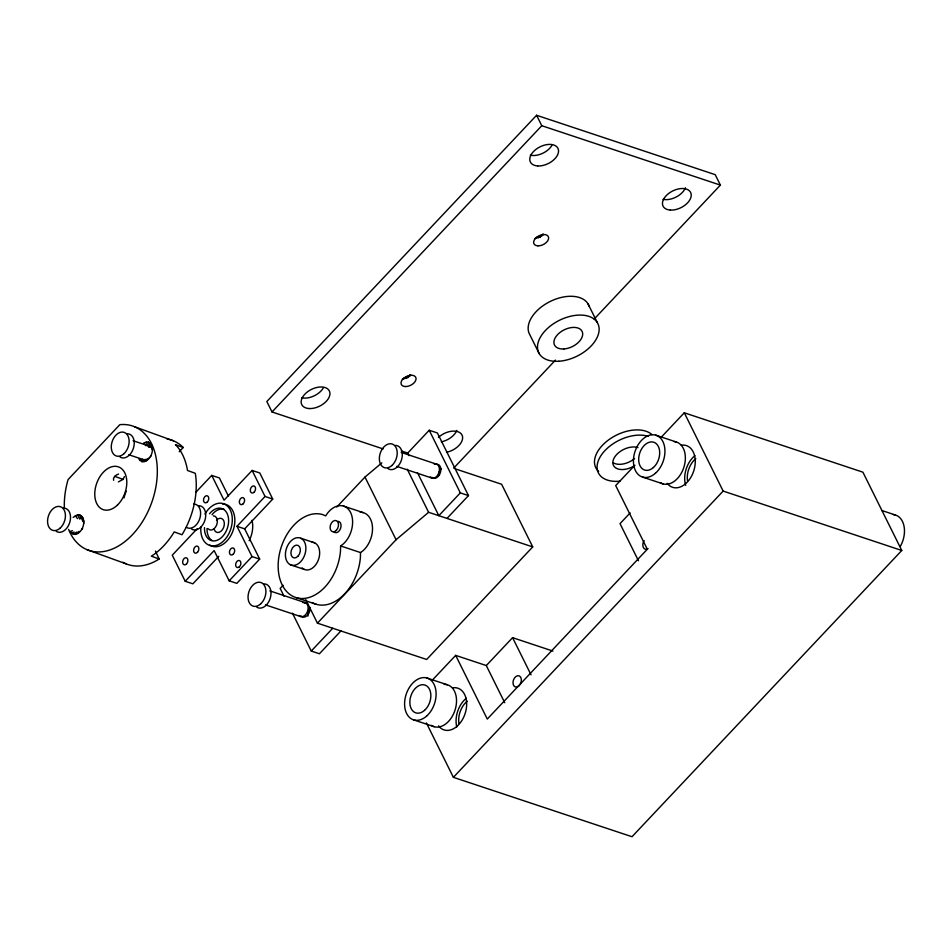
<?xml version="1.0" encoding="UTF-8"?>
<svg xmlns="http://www.w3.org/2000/svg" width="952" height="952" viewBox="0 0 952 952"><rect width="100%" height="100%" fill="white"/><g stroke="black" fill="none" stroke-linecap="round" stroke-linejoin="round"><path stroke-width="1.43" d="M340.626 545.948L340.495 551.006A43.59 29.595 -71.6 0 1 302.676 598.51A43.59 29.595 -71.6 0 1 279.757 552.35A43.59 29.595 -71.6 0 1 322.371 514.508L325.703 515.889L327.69 512.949A21.979 14.923 -71.6 0 1 350.574 512.45A21.979 14.923 -71.6 0 1 343.148 544.092L340.626 545.948L360.522 552.565L363.057 550.708A21.979 14.923 -71.6 0 0 372.446 526.694A21.979 14.923 -71.6 0 0 360.153 512.247M360.522 552.565L360.392 557.634A43.59 29.595 -71.6 0 1 312.077 602.557M407.849 377.551L407.896 376.575L410.419 374.838L407.849 377.551L402.303 379.241M540.438 236.846L540.486 235.882L543.021 234.132L540.438 236.846L534.893 238.535M72.459 530.692L70.115 531.394L73.328 534.346C82.419 535.238 88.001 519.304 79.718 514.865L77.552 514.77L73.149 517.388M138.647 458.674L141.884 461.649C151.059 462.541 156.675 446.488 148.322 442.014L143.859 442.799L146.049 445.822M118.572 474.06C116.001 474.87 112.669 477.285 113.609 480.272M118.393 481.902L123.07 479.38L124.403 476.571M150.333 456.639L151.178 455.687M146.346 460.863L148.917 458.079M237 526.301L265.037 496.456L272.736 499.074L244.664 528.848L237 526.301L252.03 556.587L259.682 559.11L236.822 583.374L229.17 580.839L214.14 550.565L185.2 581.267L172.264 555.183L197.195 528.705M179.214 451.772L183.224 447.511L182.177 446.452A65.926 43.328 -70.1 0 0 166.957 438.979M594.167 319.051L720.39 185.105L715.214 174.668L536.595 115.275L266.834 401.53L272.022 411.966L383.12 448.916M195.838 492.279L211.737 475.405L219.388 477.952L228.468 496.218M272.022 411.966L541.783 125.712L720.39 185.105M218.805 556.277L192.863 583.814L185.2 581.267M229.17 580.839L252.03 556.587M336.758 507.035L364.985 477.071L381.812 462.898M283.101 585.313L280.162 588.419L284.053 596.25M401.351 450.927L407.73 453.057L429.221 430.245L437.385 432.97L468.479 495.599L446.988 518.4M453.688 468.122L555.48 360.094M317.433 623.155L396.08 539.713L428.614 512.295L532.727 546.912L426.651 659.474L317.433 623.155L305.782 599.665M292.466 613.207L311.256 651.049L332.748 628.249M468.479 495.599L460.316 492.886L438.824 515.687L417.44 472.62M340.911 630.962L319.42 653.762L311.256 651.049M432.589 679.871L455.675 655.381L486.293 665.555L504.727 702.707M634.865 465.23L615.694 485.568L647.312 549.245L487.281 719.058L455.675 655.381M661.081 437.396L684.286 412.787L862.905 472.18L901.77 550.47L632.009 836.725L453.39 777.332L426.377 722.925M486.293 665.555L512.581 637.662L552.945 651.085M630.141 512.914L620.026 523.648L638.471 560.788M453.39 777.332L723.151 491.077L901.77 550.47M272.736 499.074L259.777 472.965L252.137 470.455L224.053 500.205L211.737 475.405M77.755 533.572L79.48 531.763M81.705 529.371L82.598 528.455M542.081 235.727L543.425 234.418M409.479 376.421L410.824 375.124M144.061 461.744L147.631 458.578M75.482 534.441L79.04 531.359M141.884 461.649L145.263 459.304M73.328 534.346L76.684 532.061M155.438 551.077L159.127 558.991L157.651 559.943A65.926 43.328 -70.1 0 1 122.927 562.287M140.015 460.589L142.681 459.257M71.471 533.298L74.113 532.001M535.738 237.833L540.486 235.882M403.136 378.527L407.896 376.575M655.714 435.147L676.122 441.942M881.623 510.439L895.237 514.961M642.659 477.107L663.068 483.902M455.246 468.848L501.633 484.27L532.727 546.912M401.185 452.414L436.373 464.112M396.829 466.397L432.029 478.106M343.386 506.024L363.283 512.64M133.113 440.74L150.011 446.357M128.758 454.735L145.656 460.351M300.832 538.249A14.28 9.698 -71.6 0 1 300.689 561.704A14.28 9.698 -71.6 0 1 285.398 554.635A14.28 9.698 -71.6 0 1 300.832 538.249L314.612 542.83M290.443 564.81L304.224 569.391M296.477 597.725L316.373 604.341M269.88 590.906L305.08 602.604M265.525 604.889L300.725 616.587M426.877 677.979L447.297 684.762M413.822 719.938L434.243 726.721M134.565 426.734L173.502 440.835M183.224 447.511L175.43 444.691L176.917 446.202A65.926 43.328 -70.1 0 1 187.032 467.872L187.484 470.478L195.267 473.299L195.588 475.131A65.926 43.328 -70.1 0 1 183.081 532.965L181.987 534.738L174.204 531.918L172.657 534.429A65.926 43.328 -70.1 0 1 153.439 554.814L151.344 556.17L159.127 558.991M114.764 476.369L123.07 479.38M87.06 549.697L125.985 563.798M537.678 237.238L538.63 237.726M405.088 377.944L406.028 378.432M75.291 515.639L77.481 518.626M77.552 514.77L79.694 519.054M536.595 115.275L541.783 125.712M684.286 412.787L723.151 491.077M588.074 303.95L597.404 322.74M539.213 353.656L529.883 334.866A32.963 19.98 -26.4 0 1 550.613 301.26A32.963 19.98 -26.4 0 1 589.121 306.235M429.221 430.245L460.316 492.886M512.581 637.662L531.026 674.801M407.73 453.057L409.027 455.663M407.242 469.229L428.614 512.295M364.985 477.071L396.08 539.713M252.137 470.455L265.037 496.456M244.664 528.848L259.682 559.11M146.144 441.918L148.809 447.345M79.718 514.865L81.027 518.84M148.322 442.014L150.047 447.392M81.563 515.913L82.515 520.768M150.19 443.073L151.88 449.082L151.558 444.989M82.919 517.817L83.288 521.851M83.645 520.375L83.681 523.35M193.625 504.048A12.447 8.461 -71.6 0 1 199.825 518.483A12.447 8.461 -71.6 0 1 186.39 527.301M198.73 505.738A12.447 8.461 -71.6 0 1 204.93 520.185A12.447 8.461 -71.6 0 1 191.495 529.003M213.248 515.817A7.33 4.974 -71.6 0 1 216.639 525.04A7.33 4.974 -71.6 0 1 208.179 528.777M216.509 520.161A7.33 4.974 -71.6 0 1 223.875 521.006A7.33 4.974 -71.6 0 1 220.852 531.371A7.33 4.974 -71.6 0 1 214.01 528.717M209.523 513.759A16.85 11.436 -71.6 0 1 227.683 514.842A16.85 11.436 -71.6 0 1 218.686 539.558A16.85 11.436 -71.6 0 1 204.466 527.634M222.494 504.001A21.979 14.923 -71.6 0 1 233.442 529.49A21.979 14.923 -71.6 0 1 209.726 545.044M204.918 514.139A21.979 14.923 -71.6 0 1 230.265 509.974A21.979 14.923 -71.6 0 1 219.698 543.925A21.979 14.923 -71.6 0 1 200.872 527.111M211.915 540.462A16.85 11.436 -71.6 0 1 207.024 528.479M212.07 514.615A16.85 11.436 -71.6 0 1 224.101 509.296M251.994 520.339A21.979 14.923 -71.6 0 1 249.126 540.724M63.522 508.094A12.447 8.461 -71.6 0 1 69.722 522.541A12.447 8.461 -71.6 0 1 56.287 531.347M127.235 433.755A12.447 8.461 -71.6 0 1 133.435 448.202A12.447 8.461 -71.6 0 1 120 457.008M264.001 583.909A12.447 8.461 -71.6 0 1 270.201 598.356A12.447 8.461 -71.6 0 1 256.766 607.162M302.938 602.652A7.33 4.974 -71.6 0 1 307.686 610.97A7.33 4.974 -71.6 0 1 298.964 615.432M395.306 445.417A12.447 8.461 -71.6 0 1 401.506 459.864A12.447 8.461 -71.6 0 1 388.071 468.682M434.243 464.159A7.33 4.974 -71.6 0 1 438.991 472.478A7.33 4.974 -71.6 0 1 430.268 476.94M124.046 497.908A22.705 14.923 -70.1 0 1 126.259 491.161M68.58 529.395A65.926 43.328 -70.1 0 0 75.862 541.51L78.373 544.092A65.926 43.328 -70.1 0 0 132.495 534.631A65.926 43.328 -70.1 0 0 156.652 461.03L155.89 456.591A65.926 43.328 -70.1 0 0 145.763 434.921L143.252 432.351A65.926 43.328 -70.1 0 0 121.047 424.568L119.762 424.723L68.127 479.522L67.592 481.284A65.926 43.328 -70.1 0 0 64.367 508.439M307.936 616.087A7.33 4.974 -71.6 0 1 310.435 607.531M438.527 475.572A7.33 4.974 -71.6 0 1 441.192 468.765M310.114 608.435A7.33 4.974 -71.6 0 1 306.83 615.837A7.33 4.974 -71.6 0 1 301.106 616.063M304.902 603.08A7.33 4.974 -71.6 0 1 307.52 603.223M435.659 464.326A7.33 4.974 -71.6 0 1 440.455 472.454A7.33 4.974 -71.6 0 1 431.875 477.309M312.149 542.223A14.28 9.698 -71.6 0 1 318.254 560.192A14.28 9.698 -71.6 0 1 302.117 567.88M337.972 521.303A5.855 3.975 -71.6 0 1 340.483 528.681A5.855 3.975 -71.6 0 1 333.854 531.835M458.947 723.508A18.314 12.435 -71.6 0 1 467.218 701.219M687.558 480.915A18.314 12.435 -71.6 0 1 695.829 458.626M648.086 548.638A5.855 3.975 -71.6 0 1 643.373 547.471A5.855 3.975 -71.6 0 1 644.087 540.569M452.676 687.82A21.979 14.923 -71.6 0 1 464.695 714.797A21.979 14.923 -71.6 0 1 438.575 725.876M681.287 445.238A21.979 14.923 -71.6 0 1 693.306 472.204A21.979 14.923 -71.6 0 1 667.185 483.283M456.793 726.983A21.979 14.923 -71.6 0 1 466.29 698.268M685.678 485.341A21.979 14.923 -71.6 0 1 694.901 455.675M438.408 437.456A15.387 9.318 -26.4 0 1 461.922 434.85A15.387 9.318 -26.4 0 1 446.524 452.283M456.829 430.375A15.387 9.318 -26.4 0 1 441.347 441.847M685.44 187.782A15.387 9.318 -26.4 0 1 663.044 199.325M323.216 388.142A15.387 9.318 -26.4 0 1 301.736 397.793M551.827 145.549A15.387 9.318 -26.4 0 1 530.347 155.2M619.99 481.165A32.963 19.98 -26.4 0 1 600.76 455.925A32.963 19.98 -26.4 0 1 648.479 436.409M634.544 465.707A16.113 9.77 -26.4 0 1 615.325 467.634A16.113 9.77 -26.4 0 1 618.05 453.188A16.113 9.77 -26.4 0 1 637.959 447.571M598.641 471.43A32.963 19.98 -26.4 0 1 609.827 439.015A32.963 19.98 -26.4 0 1 651.977 434.624M634.615 458.555A16.113 9.77 -26.4 0 1 613.136 462.696M893.178 514.592A21.979 14.923 -71.6 0 1 900.342 546.341M674.064 441.573A21.979 14.923 -71.6 0 1 683.714 467.765A21.979 14.923 -71.6 0 1 660.224 482.581M444.167 684.369A21.979 14.923 -71.6 0 1 455.115 709.859A21.979 14.923 -71.6 0 1 431.399 725.412M207.191 502.132A3.665 2.487 -71.6 0 0 207.703 496.004A3.665 2.487 -71.6 0 0 203.526 499.717A3.665 2.487 -71.6 0 0 207.191 502.132M254.22 492.089A3.665 2.487 -71.6 0 0 254.267 486.079A3.665 2.487 -71.6 0 0 250.305 490.28A3.665 2.487 -71.6 0 0 254.22 492.089M243.248 503.739A3.665 2.487 -71.6 0 0 243.284 497.717A3.665 2.487 -71.6 0 0 239.333 501.918A3.665 2.487 -71.6 0 0 243.248 503.739M197.528 552.255A3.665 2.487 -71.6 0 0 197.564 546.234A3.665 2.487 -71.6 0 0 193.601 550.434A3.665 2.487 -71.6 0 0 197.528 552.255M186.556 563.893A3.665 2.487 -71.6 0 0 186.592 557.884A3.665 2.487 -71.6 0 0 182.629 562.085A3.665 2.487 -71.6 0 0 186.556 563.893M239.321 566.856A3.665 2.487 -71.6 0 0 239.833 560.728A3.665 2.487 -71.6 0 0 235.656 564.441A3.665 2.487 -71.6 0 0 239.321 566.856M233.097 554.326A3.665 2.487 -71.6 0 0 233.609 548.197A3.665 2.487 -71.6 0 0 229.444 551.91A3.665 2.487 -71.6 0 0 233.097 554.326M60.059 528.193A12.447 8.461 -71.6 0 0 61.797 507.368A12.447 8.461 -71.6 0 0 47.612 519.971A12.447 8.461 -71.6 0 0 60.059 528.193M123.772 453.854A12.447 8.461 -71.6 0 0 125.509 433.029A12.447 8.461 -71.6 0 0 111.324 445.631A12.447 8.461 -71.6 0 0 123.772 453.854M260.539 604.008A12.447 8.461 -71.6 0 0 262.276 583.183A12.447 8.461 -71.6 0 0 248.091 595.785A12.447 8.461 -71.6 0 0 260.539 604.008M391.843 465.528A12.447 8.461 -71.6 0 0 393.581 444.691A12.447 8.461 -71.6 0 0 379.396 457.293A12.447 8.461 -71.6 0 0 391.843 465.528M117.512 504.988A22.705 14.923 -70.1 0 0 120.023 467.587A22.705 14.923 -70.1 0 0 94.831 492.148A22.705 14.923 -70.1 0 0 117.512 504.988M297.976 556.23A6.593 4.474 -71.6 0 0 298.035 545.401A6.593 4.474 -71.6 0 0 290.907 552.957A6.593 4.474 -71.6 0 0 297.976 556.23M336.377 530.323A5.855 3.975 -71.6 0 0 336.437 520.708A5.855 3.975 -71.6 0 0 330.094 527.432A5.855 3.975 -71.6 0 0 336.377 530.323M519.256 685.559A5.855 3.975 -71.6 0 0 519.316 675.932A5.855 3.975 -71.6 0 0 512.985 682.655A5.855 3.975 -71.6 0 0 519.256 685.559M670.351 210.071A15.387 9.318 -26.4 0 0 691.223 194.613A15.387 9.318 -26.4 0 0 668.994 193.22A15.387 9.318 -26.4 0 0 670.351 210.071M309.055 408.539A15.387 9.318 -26.4 0 0 329.928 393.093A15.387 9.318 -26.4 0 0 307.686 391.688A15.387 9.318 -26.4 0 0 309.055 408.539M537.666 165.945A15.387 9.318 -26.4 0 0 558.538 150.499A15.387 9.318 -26.4 0 0 536.297 149.107A15.387 9.318 -26.4 0 0 537.666 165.945M405.35 386.548A8.056 4.879 -26.4 0 0 416.048 378.289A8.056 4.879 -26.4 0 0 404.219 377.861A8.056 4.879 -26.4 0 0 405.35 386.548M537.939 245.842A8.056 4.879 -26.4 0 0 548.638 237.583A8.056 4.879 -26.4 0 0 536.821 237.155A8.056 4.879 -26.4 0 0 537.939 245.842M558.848 361.248A32.963 19.98 -26.4 0 0 598.451 325.025A32.963 19.98 -26.4 0 0 547.614 328.321A32.963 19.98 -26.4 0 0 558.848 361.248M563.893 348.956A15.387 9.318 -26.4 0 0 582.374 332.046A15.387 9.318 -26.4 0 0 558.645 333.593A15.387 9.318 -26.4 0 0 563.893 348.956M655.476 473.227A21.979 14.923 -71.6 0 0 658.558 436.468A21.979 14.923 -71.6 0 0 633.52 458.697A21.979 14.923 -71.6 0 0 655.476 473.227M653.381 467.527A14.649 9.948 -71.6 0 0 655.428 443.025A14.649 9.948 -71.6 0 0 638.744 457.841A14.649 9.948 -71.6 0 0 653.381 467.527M426.651 716.047A21.979 14.923 -71.6 0 0 429.721 679.288A21.979 14.923 -71.6 0 0 404.683 701.529A21.979 14.923 -71.6 0 0 426.651 716.047M424.544 710.347A14.649 9.948 -71.6 0 0 426.603 685.845A14.649 9.948 -71.6 0 0 409.907 700.672A14.649 9.948 -71.6 0 0 424.544 710.347"/></g></svg>
